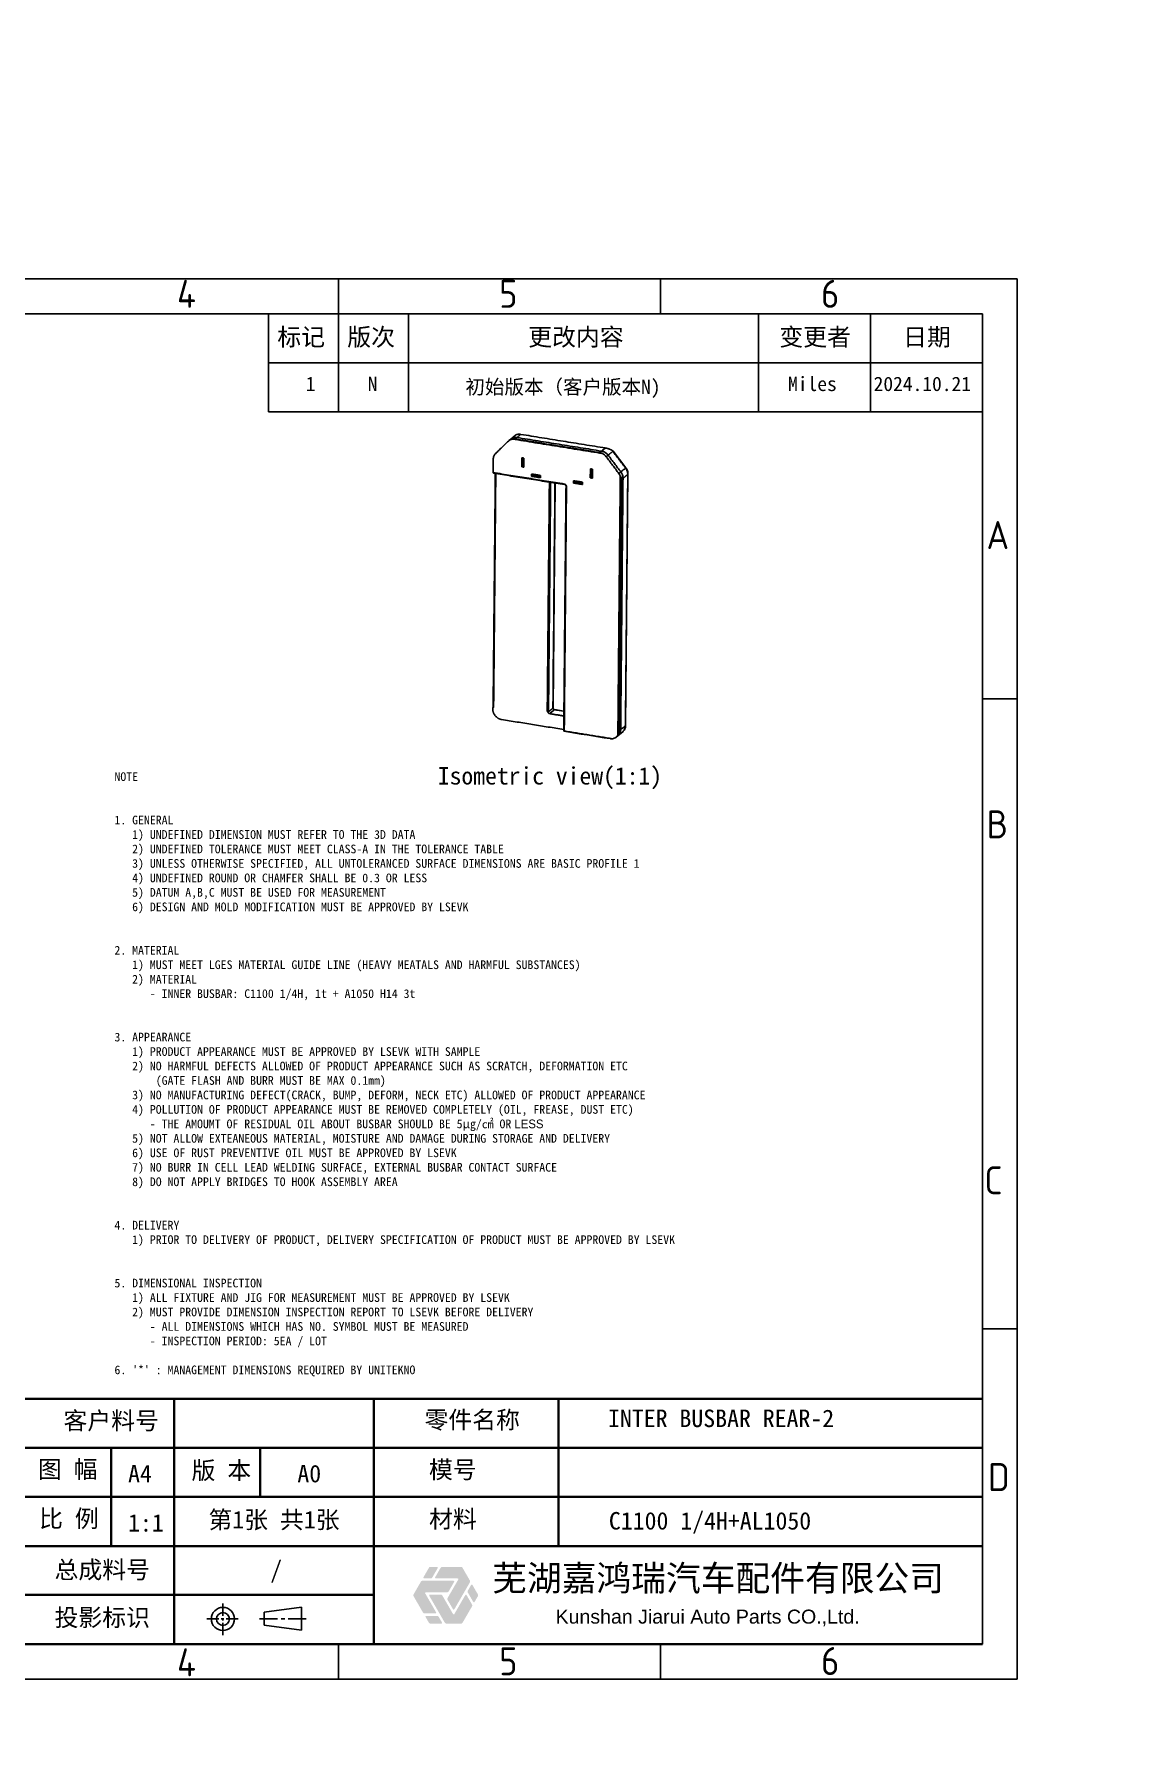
# Model space of a CAD drawing. Header units: millimetres. Extents: x -2825 to 0, y 0 to 11235.
# Drawn here: x -229.6 to 0, y 4907.2 to 5262.3 of the extents above; entities that cross this region are included whole.
import ezdxf
from ezdxf.enums import TextEntityAlignment as Align

# ---------------------------------------------------------------- set-up
doc = ezdxf.new("R2010")
doc.units = ezdxf.units.MM
doc.linetypes.add('AXES', pattern=[24, 15, -3, 3, -3])
doc.styles.add('ISO Proportional', font='isocp.shx')
doc.styles.add('仿宋', font='')
doc.styles.get('仿宋').set_extended_font_data('FangSong_GB2312')
doc.dimstyles.new('\\M+3BBE7\\M+3BABB Standard', dxfattribs={"dimscale": 20, "dimtxt": 0.18, "dimasz": 0.1, "dimexe": 0.18, "dimexo": 0.0625, "dimgap": 0.09, "dimtad": 1, "dimdec": 1, "dimzin": 0, "dimdsep": 46, "dimtxsty": 'Standard', "dimcen": 0, "dimadec": 0, "dimazin": 0, "dimtfac": 1, "dimtdec": 1, "dimtmove": 0, "dimatfit": 2, "dimfxl": 0, "dimtolj": 1, "dimtzin": 0, "dimarcsym": 0})

# ---------------------------------------------------------------- blocks, each defined once
blk = doc.blocks.new('*D8')
at = {"color": 0, "lineweight": -2}
for p, q in [((-884.83, 11228.93), (-872.23, 11228.93)), ((-844.06, 11208.64), (-872.23, 11228.93)), ((-839.52, 11205.37), (-842.44, 11207.47)), ((0, 0), (0, 0))]:
    blk.add_line(p, q, dxfattribs=at)
at = {"color": 0}
for points in [[(-842.25, 11207.74), (-842.64, 11207.2), (-844.06, 11208.64)], [(-839.71, 11205.1), (-839.32, 11205.64), (-837.9, 11204.2)]]:
    blk.add_solid(points, dxfattribs=at)
at = {"layer": 'Defpoints', "color": 0}
for p in [(-844.06, 11208.64), (-837.9, 11204.2)]:
    blk.add_point(p, dxfattribs=at)
at = {"color": 0, "insert": (-879.43, 11232.53), "char_height": 3.6, "attachment_point": 5}
blk.add_mtext('\\A1;∅7.6', dxfattribs=at)
blk = doc.blocks.new('*D9')
at = {"color": 0, "lineweight": -2}
for p, q in [((-2824.77, 11144.5), (-2812.17, 11144.5)), ((-2784, 11124.21), (-2812.17, 11144.5)), ((-2779.46, 11120.94), (-2782.38, 11123.04)), ((0, 0), (0, 0))]:
    blk.add_line(p, q, dxfattribs=at)
at = {"color": 0}
for points in [[(-2782.18, 11123.31), (-2782.57, 11122.77), (-2784, 11124.21)], [(-2779.65, 11120.67), (-2779.26, 11121.21), (-2777.83, 11119.77)]]:
    blk.add_solid(points, dxfattribs=at)
at = {"layer": 'Defpoints', "color": 0}
for p in [(-2784, 11124.21), (-2777.83, 11119.77)]:
    blk.add_point(p, dxfattribs=at)
at = {"color": 0, "insert": (-2819.37, 11148.1), "char_height": 3.6, "attachment_point": 5}
blk.add_mtext('\\A1;∅7.6', dxfattribs=at)
blk = doc.blocks.new('*D10')
at = {"color": 0, "lineweight": -2}
for p, q in [((-1174.23, 11152.07), (-1161.63, 11152.07)), ((-1133.46, 11131.78), (-1161.63, 11152.07)), ((-1128.92, 11128.51), (-1131.84, 11130.61)), ((0, 0), (0, 0))]:
    blk.add_line(p, q, dxfattribs=at)
at = {"color": 0}
for points in [[(-1131.64, 11130.88), (-1132.03, 11130.34), (-1133.46, 11131.78)], [(-1129.11, 11128.23), (-1128.72, 11128.78), (-1127.29, 11127.34)]]:
    blk.add_solid(points, dxfattribs=at)
at = {"layer": 'Defpoints', "color": 0}
for p in [(-1133.46, 11131.78), (-1127.29, 11127.34)]:
    blk.add_point(p, dxfattribs=at)
at = {"color": 0, "insert": (-1168.83, 11155.67), "char_height": 3.6, "attachment_point": 5}
blk.add_mtext('\\A1;∅7.6', dxfattribs=at)
blk = doc.blocks.new('jr')
h = blk.add_hatch(color=251)
h.dxf.hatch_style = 1
h.paths.add_polyline_path([(10.87, -6.25, 0.57735), (11, -6.47), (12.36, -6.47, 0.267949), (12.62, -6.32), (13.73, -4.4, 0.57735), (13.6, -4.17), (12.24, -4.17, 0.267949), (11.98, -4.32)])
h.paths.add_polyline_path([(14.58, -4.17, 0.267949), (14.32, -4.32), (13.21, -6.25, 0.57735), (13.34, -6.47), (17.71, -6.47, -0.57735), (17.84, -6.7), (15.69, -10.42, 0.267949), (15.69, -10.72), (16.8, -12.64, 0.57735), (17.06, -12.64), (20.19, -7.22, 0.267949), (20.19, -6.92), (18.69, -4.32, 0.267949), (18.43, -4.17)])
h = blk.add_hatch(color=128)
h.dxf.hatch_style = 1
h.paths.add_polyline_path([(15.66, -9.24, 0.267949), (15.91, -9.09), (17.02, -7.17, 0.57735), (16.89, -6.94), (10.64, -6.94, 0.267949), (10.38, -7.09), (8.88, -9.69, 0.267949), (8.88, -9.99), (10.81, -13.33, 0.267949), (11.07, -13.48), (13.28, -13.48, 0.57735), (13.41, -13.25), (11.23, -9.46, -0.57735), (11.36, -9.24)])
h.paths.add_polyline_path([(11.43, -13.95, 0.57735), (11.3, -14.17), (11.98, -15.35, 0.267949), (12.24, -15.5), (14.45, -15.5, 0.57735), (14.58, -15.28), (13.9, -14.1, 0.267949), (13.64, -13.95)])
h = blk.add_hatch(color=12)
h.dxf.hatch_style = 1
h.paths.add_polyline_path([(14.65, -9.86, 0.267949), (14.39, -9.71), (12.17, -9.71, 0.57735), (12.04, -9.94), (15.17, -15.35, 0.267949), (15.43, -15.5), (18.43, -15.5, 0.267949), (18.69, -15.35), (20.62, -12.02, 0.267949), (20.62, -11.72), (19.51, -9.8, 0.57735), (19.25, -9.8), (17.06, -13.59, -0.57735), (16.8, -13.59)])
h.paths.add_polyline_path([(20.68, -7.77, 0.57735), (20.42, -7.77), (19.74, -8.95, 0.267949), (19.74, -9.25), (20.85, -11.17, 0.57735), (21.1, -11.17), (21.79, -9.99, 0.267949), (21.79, -9.69)])
at = {"attachment_point": 1, "style": '仿宋'}
for s, insert, char_height, width in [('{\\fSimSun|b1|i0|c134|p2;\\W1.33542; \\W1;芜湖嘉鸿瑞汽车配件有限公司}', (20.01, -3.85), 5.1, 102.5247), ('{\\fArial|b0|i0|c0|p34;\\W5.07572; \\W1;Kunshan Jiarui Auto Parts CO.,Ltd.}', (31.81, -12.71), 2.8, 71.2838)]:
    blk.add_mtext(s, dxfattribs=dict(at, insert=insert, char_height=char_height, width=width))

msp = doc.modelspace()

# ---------------------------------------------------------------- linework, layer by layer
for p, q in [((-442.35, 5211.63), (-25.62, 5211.63)), ((-25.62, 5211.63), (-25.62, 4921.23)), ((-25.62, 4921.23), (-442.35, 4921.23))]:
    msp.add_line(p, q)
at = {"color": 0}
for p, q in [((-166.47, 5204.37), (-166.47, 5211.63)), ((-99.68, 5204.37), (-99.68, 5211.63)), ((-32.88, 5204.37), (-435.09, 5204.37)), ((-180.99, 5184.05), (-180.99, 5204.37)), ((-166.47, 5184.05), (-166.47, 5204.37)), ((-151.95, 5184.05), (-151.95, 5204.37)), ((-79.35, 5184.05), (-79.35, 5204.37)), ((-56.12, 5184.05), (-56.12, 5204.37)), ((-32.88, 4928.49), (-32.88, 5204.37)), ((-32.88, 5194.21), (-180.99, 5194.21)), ((-32.88, 5184.05), (-180.99, 5184.05)), ((-25.62, 5124.51), (-32.88, 5124.51)), ((-25.62, 4993.83), (-32.88, 4993.83)), ((-435.09, 4928.49), (-32.88, 4928.49)), ((-166.47, 4921.23), (-166.47, 4928.49)), ((-99.68, 4921.23), (-99.68, 4928.49))]:
    msp.add_line(p, q, dxfattribs=at)
at = {"linetype": 'Continuous'}
for p, q in [((-130.74, 5178.37), (-131.13, 5178.05)), ((-129.75, 5179.18), (-130.74, 5178.37)), ((-106.86, 5172.4), (-109.47, 5175.85)), ((-106.91, 5118.99), (-106.42, 5171.11)), ((-121.96, 5122.63), (-121.53, 5169.24)), ((-119.71, 5121.95), (-121.65, 5122.26)), ((-108.5, 5116.86), (-107.52, 5117.67)), ((-108.9, 5116.54), (-108.5, 5116.86))]:
    msp.add_line(p, q, dxfattribs=at)
at = {"color": 7, "lineweight": 35}
for p, q in [((-32.88, 4979.31), (-294.24, 4979.31)), ((-200.59, 4979.31), (-200.59, 4928.49)), ((-159.18, 4979.31), (-159.18, 4928.5)), ((-120.84, 4979.31), (-120.84, 4948.82)), ((-32.88, 4969.15), (-294.24, 4969.15)), ((-213.7, 4969.15), (-213.7, 4948.82)), ((-182.76, 4969.15), (-182.76, 4958.99)), ((-32.88, 4958.99), (-294.24, 4958.99)), ((-32.88, 4948.82), (-294.24, 4948.82)), ((-159.18, 4938.66), (-294.24, 4938.66)), ((-294.24, 4928.49), (-32.88, 4928.49))]:
    msp.add_line(p, q, dxfattribs=at)
at = {"color": 1, "linetype": 'AXES', "ltscale": 0.167602}
msp.add_line((-190.48, 4930.34), (-190.48, 4937.04), dxfattribs=at)
at = {"color": 1, "linetype": 'AXES', "ltscale": 0.167603}
msp.add_line((-193.84, 4933.69), (-187.13, 4933.69), dxfattribs=at)
at = {"color": 1, "linetype": 'AXES', "ltscale": 0.248884}
msp.add_line((-182.89, 4933.74), (-172.93, 4933.74), dxfattribs=at)
at = {"color": 7}
for p, q in [((-174.16, 4936.14), (-181.95, 4935.08)), ((-181.95, 4935.08), (-181.95, 4932.4)), ((-174.16, 4931.34), (-174.16, 4936.14)), ((-181.95, 4932.4), (-174.16, 4931.34))]:
    msp.add_line(p, q, dxfattribs=at)
for radius in [2.4, 1.34]:
    msp.add_circle((-190.48, 4933.69), radius, dxfattribs=at)
at = {"linetype": 'Continuous'}
for points, degree in [([(-133.92, 5175.34), (-131.23, 5177.96)], 1), ([(-111.73, 5175.37), (-130.43, 5178.37)], 1), ([(-129.46, 5178.69), (-129.81, 5178.4)], 1), ([(-112.26, 5175.58), (-118.11, 5176.52), (-123.96, 5177.46), (-129.81, 5178.4)], 3), ([(-129.69, 5179.22), (-129.71, 5179.21), (-129.73, 5179.19), (-129.75, 5179.18)], 3), ([(-128.67, 5179.34), (-129.46, 5178.69)], 1), ([(-129.46, 5178.69), (-111.9, 5175.87)], 1), ([(-129.46, 5178.69), (-111.9, 5175.87)], 1), ([(-111.12, 5176.52), (-128.67, 5179.34)], 1), ([(-128.46, 5174.49), (-128.48, 5172.62)], 1), ([(-128.46, 5174.49), (-128, 5174.42)], 1), ([(-128.17, 5172.65), (-128.15, 5174.52)], 1), ([(-128.02, 5172.55), (-128, 5174.42)], 1), ([(-111.9, 5175.87), (-112.02, 5175.78), (-112.14, 5175.68), (-112.26, 5175.58)], 3), ([(-111.12, 5176.52), (-111.38, 5176.31), (-111.64, 5176.09), (-111.9, 5175.87)], 3), ([(-111.12, 5176.52), (-110.76, 5176.46), (-110.36, 5176.34), (-110.01, 5176.19), (-109.71, 5176.02)], 4), ([(-110.54, 5175.03), (-110.93, 5174.7)], 1), ([(-110.93, 5174.7), (-108.3, 5171.23)], 1), ([(-109.55, 5175.83), (-110.54, 5175.03)], 1), ([(-110.54, 5175.03), (-107.9, 5171.55)], 1), ([(-110.54, 5175.03), (-107.9, 5171.55)], 1), ([(-109.55, 5175.83), (-109.6, 5175.9), (-109.65, 5175.96), (-109.71, 5176.02)], 3), ([(-106.92, 5172.36), (-109.55, 5175.83)], 1), ([(-134.4, 5174.17), (-134.42, 5171.42)], 1), ([(-134.42, 5171.42), (-134.34, 5171.3)], 1), ([(-119.63, 5169.05), (-134.42, 5171.42)], 1), ([(-133.95, 5171.11), (-134.4, 5122.96)], 1), ([(-119.55, 5168.93), (-134.34, 5171.3)], 1), ([(-134.3, 5122.86), (-133.85, 5171.01)], 1), ([(-133.95, 5171.11), (-133.85, 5171.01)], 1), ([(-128.17, 5172.65), (-128.48, 5172.62)], 1), ([(-128.02, 5172.55), (-128.48, 5172.62)], 1), ([(-128.02, 5172.55), (-128.17, 5172.65)], 1), ([(-126.34, 5170.95), (-126.42, 5171.12)], 1), ([(-126.42, 5171.12), (-126.42, 5170.65)], 1), ([(-124.58, 5170.83), (-126.42, 5171.12)], 1), ([(-126.42, 5170.65), (-126.34, 5170.95)], 1), ([(-124.51, 5170.66), (-126.34, 5170.95)], 1), ([(-124.59, 5170.36), (-124.58, 5170.83)], 1), ([(-114.22, 5172.21), (-114.24, 5170.34)], 1), ([(-114.22, 5172.21), (-113.76, 5172.13)], 1), ([(-113.93, 5170.37), (-113.91, 5172.24)], 1), ([(-113.78, 5170.26), (-113.76, 5172.13)], 1), ([(-108.52, 5117.01), (-108.02, 5170.76)], 1), ([(-107.9, 5171.55), (-108.03, 5171.44), (-108.17, 5171.34), (-108.3, 5171.23)], 3), ([(-107.77, 5169.98), (-107.76, 5170.19), (-107.81, 5170.41), (-107.9, 5170.59), (-108.02, 5170.76)], 4), ([(-106.92, 5172.36), (-107.24, 5172.09), (-107.57, 5171.82), (-107.9, 5171.55)], 3), ([(-106.46, 5171.04), (-107.45, 5170.23)], 1), ([(-106.95, 5118.92), (-106.46, 5171.04)], 1), ([(-126.42, 5170.65), (-124.59, 5170.36)], 1), ([(-122.73, 5169.23), (-123.17, 5122.01)], 1), ([(-122.47, 5169.27), (-122.91, 5122.05)], 1), ([(-122.73, 5169.23), (-122.47, 5169.27)], 1), ([(-121.57, 5169.25), (-121.71, 5153.69), (-121.86, 5138.12), (-122, 5122.56)], 3), ([(-119.75, 5117.83), (-119.28, 5168.6)], 1), ([(-119.64, 5117.83), (-119.18, 5168.51)], 1), ([(-119.55, 5168.93), (-119.63, 5169.05)], 1), ([(-119.28, 5168.6), (-119.24, 5168.57), (-119.21, 5168.54), (-119.18, 5168.51)], 3), ([(-117.69, 5169.72), (-117.7, 5169.25)], 1), ([(-117.7, 5169.25), (-117.61, 5169.55)], 1), ([(-117.7, 5169.25), (-115.86, 5168.96)], 1), ([(-117.61, 5169.55), (-117.69, 5169.72)], 1), ([(-115.85, 5169.43), (-117.69, 5169.72)], 1), ([(-117.61, 5169.55), (-115.78, 5169.26)], 1), ([(-115.86, 5168.96), (-115.85, 5169.43)], 1), ([(-113.93, 5170.37), (-114.24, 5170.34)], 1), ([(-113.78, 5170.26), (-114.24, 5170.34)], 1), ([(-113.78, 5170.26), (-113.93, 5170.37)], 1), ([(-108.25, 5117.86), (-107.77, 5169.98)], 1), ([(-107.93, 5118.12), (-107.45, 5170.23)], 1), ([(-107.93, 5118.12), (-107.45, 5170.23)], 1), ([(-107.45, 5170.23), (-107.77, 5169.98)], 1), ([(-134.48, 5122.61), (-134.48, 5122.38)], 1), ([(-134.3, 5122.86), (-134.4, 5122.96)], 1), ([(-122.91, 5122.05), (-123.17, 5122.01)], 1), ([(-122.96, 5121.78), (-122, 5122.56)], 1), ([(-122.91, 5122.05), (-122.91, 5121.96), (-122.93, 5121.85), (-122.96, 5121.78)], 3), ([(-122.72, 5121.43), (-122.39, 5121.69), (-122.06, 5121.96), (-121.73, 5122.23)], 3), ([(-119.68, 5120.94), (-122.72, 5121.43)], 1), ([(-121.73, 5122.23), (-121.06, 5122.12), (-120.38, 5122.02), (-119.71, 5121.91)], 3), ([(-119.75, 5118.14), (-132.66, 5120.21)], 1), ([(-119.75, 5117.83), (-119.7, 5117.78)], 1), ([(-119.7, 5117.78), (-116.51, 5117.27), (-113.33, 5116.76), (-110.14, 5116.25)], 3), ([(-119.64, 5117.83), (-109.61, 5116.22)], 1), ([(-108.52, 5117.01), (-108.39, 5117.2), (-108.3, 5117.42), (-108.25, 5117.64), (-108.25, 5117.86)], 4), ([(-107.93, 5118.12), (-108.04, 5118.03), (-108.14, 5117.95), (-108.25, 5117.86)], 3), ([(-106.95, 5118.92), (-107.27, 5118.65), (-107.6, 5118.39), (-107.93, 5118.12)], 3)]:
    msp.add_open_spline(points, degree=degree, dxfattribs=at)
for points, degree, knots in [([(-131.23, 5177.96), (-131.12, 5178.07), (-131, 5178.15), (-130.73, 5178.29), (-130.58, 5178.34), (-130.43, 5178.37)], 3, [0, 0, 0, 0, 0.5, 0.5, 1, 1, 1, 1]), ([(-129.46, 5178.69), (-129.59, 5178.71), (-129.71, 5178.72), (-129.97, 5178.7), (-130.09, 5178.68), (-130.33, 5178.61), (-130.44, 5178.56), (-130.61, 5178.46), (-130.68, 5178.42), (-130.74, 5178.37)], 3, [0, 0, 0, 0, 0.274363, 0.274363, 0.548725, 0.548725, 0.823088, 0.823088, 1, 1, 1, 1]), ([(-129.81, 5178.4), (-129.82, 5178.4), (-129.85, 5178.4), (-129.89, 5178.4), (-129.93, 5178.41), (-129.98, 5178.41), (-130.05, 5178.41), (-130.13, 5178.4), (-130.2, 5178.4), (-130.27, 5178.39), (-130.32, 5178.38), (-130.35, 5178.38), (-130.39, 5178.37), (-130.41, 5178.37), (-130.43, 5178.37)], 3, [0, 0, 0, 0, 0.062471, 0.124908, 0.187332, 0.249769, 0.374729, 0.499801, 0.624938, 0.750039, 0.812557, 0.875048, 0.937521, 1, 1, 1, 1]), ([(-128.67, 5179.34), (-128.68, 5179.34), (-128.71, 5179.34), (-128.75, 5179.35), (-128.8, 5179.35), (-128.85, 5179.36), (-128.92, 5179.37), (-129.03, 5179.37), (-129.16, 5179.37), (-129.29, 5179.36), (-129.42, 5179.34), (-129.51, 5179.31), (-129.57, 5179.29), (-129.61, 5179.27), (-129.65, 5179.25), (-129.68, 5179.23), (-129.69, 5179.22)], 3, [0, 0, 0, 0, 0.031246, 0.062492, 0.093741, 0.124992, 0.187489, 0.249992, 0.374932, 0.499863, 0.624813, 0.749822, 0.812371, 0.874929, 0.937481, 1, 1, 1, 1]), ([(-134.4, 5174.17), (-134.4, 5174.28), (-134.38, 5174.4), (-134.34, 5174.61), (-134.31, 5174.72), (-134.23, 5174.92), (-134.18, 5175.01), (-134.06, 5175.19), (-134, 5175.27), (-133.92, 5175.34)], 3, [0, 0, 0, 0, 0.25, 0.25, 0.5, 0.5, 0.75, 0.75, 1, 1, 1, 1]), ([(-111.73, 5175.37), (-111.73, 5175.37), (-111.75, 5175.38), (-111.77, 5175.39), (-111.8, 5175.4), (-111.83, 5175.42), (-111.88, 5175.44), (-111.93, 5175.47), (-112, 5175.49), (-112.06, 5175.52), (-112.13, 5175.55), (-112.19, 5175.57), (-112.24, 5175.58), (-112.26, 5175.58)], 3, [0, 0, 0, 0, 0.041657, 0.083306, 0.124957, 0.187449, 0.249967, 0.375069, 0.500207, 0.62528, 0.750241, 0.875097, 1, 1, 1, 1]), ([(-110.54, 5175.03), (-110.62, 5175.14), (-110.72, 5175.24), (-110.92, 5175.43), (-111.04, 5175.52), (-111.27, 5175.66), (-111.39, 5175.72), (-111.65, 5175.82), (-111.78, 5175.85), (-111.9, 5175.87)], 3, [0, 0, 0, 0, 0.25, 0.25, 0.5, 0.5, 0.75, 0.75, 1, 1, 1, 1]), ([(-110.54, 5175.03), (-110.62, 5175.13), (-110.71, 5175.24), (-110.8, 5175.33), (-111.06, 5175.55), (-111.35, 5175.71), (-111.53, 5175.79), (-111.72, 5175.85), (-111.9, 5175.87)], 5, [0, 0, 0, 0, 0, 0, 0.400002, 0.400002, 0.400002, 1, 1, 1, 1, 1, 1]), ([(-111.73, 5175.37), (-111.57, 5175.29), (-111.43, 5175.2), (-111.16, 5174.97), (-111.04, 5174.84), (-110.93, 5174.7)], 3, [0, 0, 0, 0, 0.5, 0.5, 1, 1, 1, 1]), ([(-109.5, 5175.88), (-109.5, 5175.88), (-109.5, 5175.88), (-109.51, 5175.89), (-109.51, 5175.89), (-109.52, 5175.9), (-109.53, 5175.9), (-109.54, 5175.91), (-109.56, 5175.93), (-109.59, 5175.95), (-109.62, 5175.97), (-109.64, 5175.98), (-109.66, 5175.99), (-109.68, 5176), (-109.69, 5176.01), (-109.7, 5176.02), (-109.71, 5176.02)], 3, [0, 0, 0, 0, 0.030279, 0.060617, 0.091017, 0.121481, 0.182607, 0.244009, 0.367647, 0.4924, 0.618182, 0.744846, 0.808453, 0.872203, 0.936063, 1, 1, 1, 1]), ([(-109.55, 5175.83), (-109.54, 5175.84), (-109.53, 5175.85), (-109.51, 5175.87), (-109.5, 5175.87), (-109.5, 5175.88)], 3, [0, 0, 0, 0, 0.5, 0.5, 1, 1, 1, 1]), ([(-109.47, 5175.84), (-109.47, 5175.84), (-109.47, 5175.85), (-109.48, 5175.85), (-109.49, 5175.87), (-109.5, 5175.87), (-109.5, 5175.88)], 3, [0, 0, 0, 0, 0.048155, 0.366514, 0.683641, 1, 1, 1, 1]), ([(-133.95, 5171.11), (-133.95, 5171.14), (-133.96, 5171.17), (-133.96, 5171.2), (-133.97, 5171.24), (-133.98, 5171.28), (-133.99, 5171.29), (-133.99, 5171.3), (-134, 5171.31)], 5, [0, 0, 0, 0, 0, 0, 0.600049, 0.600049, 0.600049, 1, 1, 1, 1, 1, 1]), ([(-133.85, 5171.01), (-133.85, 5171.02), (-133.85, 5171.03), (-133.85, 5171.06), (-133.86, 5171.09), (-133.87, 5171.13), (-133.88, 5171.16), (-133.9, 5171.2), (-133.92, 5171.23), (-133.94, 5171.25), (-133.95, 5171.26), (-133.96, 5171.27)], 3, [0, 0, 0, 0, 0.068253, 0.136574, 0.273774, 0.411249, 0.547989, 0.681936, 0.815552, 0.947633, 1, 1, 1, 1]), ([(-108.3, 5171.23), (-108.24, 5171.16), (-108.19, 5171.08), (-108.1, 5170.92), (-108.06, 5170.84), (-108.02, 5170.76)], 3, [0, 0, 0, 0, 0.5, 0.5, 1, 1, 1, 1]), ([(-107.45, 5170.23), (-107.45, 5170.35), (-107.46, 5170.46), (-107.5, 5170.69), (-107.53, 5170.81), (-107.6, 5171.03), (-107.65, 5171.14), (-107.76, 5171.35), (-107.83, 5171.45), (-107.9, 5171.55)], 3, [0, 0, 0, 0, 0.25, 0.25, 0.5, 0.5, 0.75, 0.75, 1, 1, 1, 1]), ([(-107.45, 5170.23), (-107.45, 5170.29), (-107.45, 5170.34), (-107.45, 5170.4), (-107.48, 5170.67), (-107.56, 5170.95), (-107.65, 5171.16), (-107.76, 5171.37), (-107.9, 5171.55)], 5, [0, 0, 0, 0, 0, 0, 0.199933, 0.199933, 0.199933, 1, 1, 1, 1, 1, 1]), ([(-106.92, 5172.36), (-106.9, 5172.37), (-106.89, 5172.38), (-106.88, 5172.39), (-106.87, 5172.4), (-106.86, 5172.4), (-106.86, 5172.4), (-106.86, 5172.4)], 3, [0, 0, 0, 0, 0.368046, 0.368046, 0.736092, 0.736092, 1, 1, 1, 1]), ([(-106.46, 5171.04), (-106.46, 5171.15), (-106.47, 5171.27), (-106.51, 5171.5), (-106.54, 5171.61), (-106.62, 5171.84), (-106.66, 5171.95), (-106.78, 5172.16), (-106.84, 5172.26), (-106.92, 5172.36)], 3, [0, 0, 0, 0, 0.25, 0.25, 0.5, 0.5, 0.75, 0.75, 1, 1, 1, 1]), ([(-106.42, 5171.11), (-106.42, 5171.19), (-106.43, 5171.42), (-106.52, 5171.79), (-106.68, 5172.14), (-106.81, 5172.33), (-106.86, 5172.4)], 3, [0, 0, 0, 0, 0.185017, 0.49581, 0.808592, 1, 1, 1, 1]), ([(-106.46, 5171.04), (-106.45, 5171.05), (-106.44, 5171.06), (-106.43, 5171.08), (-106.42, 5171.1), (-106.42, 5171.11), (-106.42, 5171.11), (-106.42, 5171.11)], 3, [0, 0, 0, 0, 0.488194, 0.488194, 0.976388, 0.976388, 1, 1, 1, 1]), ([(-122.73, 5169.23), (-122.73, 5169.26), (-122.73, 5169.29), (-122.72, 5169.32), (-122.7, 5169.37), (-122.67, 5169.41), (-122.65, 5169.43), (-122.62, 5169.46), (-122.58, 5169.47), (-122.57, 5169.48), (-122.56, 5169.48), (-122.54, 5169.48)], 5, [0, 0, 0, 0, 0, 0, 0.4054, 0.4054, 0.4054, 0.803876, 0.803876, 0.803876, 1, 1, 1, 1, 1, 1]), ([(-122.47, 5169.27), (-122.47, 5169.27), (-122.47, 5169.27), (-122.47, 5169.28), (-122.47, 5169.29), (-122.47, 5169.3), (-122.47, 5169.31), (-122.47, 5169.34), (-122.48, 5169.36), (-122.48, 5169.39), (-122.49, 5169.41), (-122.49, 5169.43), (-122.5, 5169.44), (-122.5, 5169.45), (-122.51, 5169.46), (-122.51, 5169.46), (-122.51, 5169.46)], 3, [0, 0, 0, 0, 0.03143, 0.062915, 0.094461, 0.126062, 0.189401, 0.25292, 0.380191, 0.507341, 0.633648, 0.758329, 0.819843, 0.880674, 0.940749, 1, 1, 1, 1]), ([(-119.18, 5168.51), (-119.17, 5168.54), (-119.18, 5168.57), (-119.19, 5168.63), (-119.2, 5168.66), (-119.22, 5168.72), (-119.23, 5168.75), (-119.27, 5168.81), (-119.29, 5168.84), (-119.33, 5168.89), (-119.35, 5168.91), (-119.4, 5168.95), (-119.43, 5168.97), (-119.48, 5169), (-119.51, 5169.02), (-119.57, 5169.04), (-119.6, 5169.05), (-119.63, 5169.05)], 3, [0, 0, 0, 0, 0.125, 0.125, 0.25, 0.25, 0.375, 0.375, 0.5, 0.5, 0.625, 0.625, 0.75, 0.75, 0.875, 0.875, 1, 1, 1, 1]), ([(-119.28, 5168.6), (-119.28, 5168.64), (-119.29, 5168.68), (-119.31, 5168.75), (-119.33, 5168.78), (-119.38, 5168.84), (-119.41, 5168.87), (-119.48, 5168.91), (-119.52, 5168.92), (-119.55, 5168.93)], 3, [0, 0, 0, 0, 0.25, 0.25, 0.5, 0.5, 0.75, 0.75, 1, 1, 1, 1]), ([(-134.3, 5122.86), (-134.3, 5122.83), (-134.3, 5122.8), (-134.31, 5122.78), (-134.33, 5122.72), (-134.36, 5122.68), (-134.38, 5122.66), (-134.41, 5122.64), (-134.45, 5122.62), (-134.46, 5122.62), (-134.47, 5122.61), (-134.48, 5122.61)], 5, [0, 0, 0, 0, 0, 0, 0.406505, 0.406505, 0.406505, 0.805497, 0.805497, 0.805497, 1, 1, 1, 1, 1, 1]), ([(-134.45, 5122.68), (-134.45, 5122.68), (-134.45, 5122.67), (-134.46, 5122.66), (-134.46, 5122.64), (-134.47, 5122.63), (-134.48, 5122.62), (-134.48, 5122.61)], 3, [0, 0, 0, 0, 0.124976, 0.250023, 0.500212, 0.7485, 1, 1, 1, 1]), ([(-134.4, 5122.96), (-134.4, 5122.95), (-134.4, 5122.94), (-134.4, 5122.91), (-134.41, 5122.87), (-134.41, 5122.83), (-134.42, 5122.79), (-134.43, 5122.76), (-134.43, 5122.73), (-134.44, 5122.71), (-134.45, 5122.69), (-134.45, 5122.68)], 3, [0, 0, 0, 0, 0.075387, 0.150933, 0.302617, 0.453528, 0.602264, 0.701094, 0.800667, 0.900475, 1, 1, 1, 1]), ([(-123.17, 5122.01), (-123.17, 5122.01), (-123.17, 5121.99), (-123.17, 5121.98), (-123.17, 5121.96), (-123.16, 5121.93), (-123.15, 5121.9), (-123.14, 5121.86), (-123.12, 5121.83), (-123.1, 5121.8), (-123.07, 5121.77), (-123.05, 5121.74), (-123.02, 5121.72), (-123, 5121.71), (-122.99, 5121.7), (-122.99, 5121.7)], 3, [0, 0, 0, 0, 0.050965, 0.1021, 0.153457, 0.204955, 0.307831, 0.409987, 0.510469, 0.611004, 0.71091, 0.809491, 0.905204, 0.952809, 1, 1, 1, 1]), ([(-122.96, 5121.78), (-122.96, 5121.77), (-122.96, 5121.77), (-122.96, 5121.76), (-122.96, 5121.76), (-122.97, 5121.75), (-122.97, 5121.74), (-122.97, 5121.73), (-122.98, 5121.72), (-122.98, 5121.71), (-122.98, 5121.7), (-122.99, 5121.7)], 3, [0, 0, 0, 0, 0.083991, 0.167916, 0.251757, 0.37732, 0.502596, 0.627535, 0.752097, 0.876254, 1, 1, 1, 1]), ([(-122.99, 5121.7), (-122.98, 5121.67), (-122.97, 5121.64), (-122.94, 5121.57), (-122.92, 5121.54), (-122.87, 5121.49), (-122.84, 5121.47), (-122.78, 5121.44), (-122.75, 5121.43), (-122.72, 5121.43)], 3, [0, 0, 0, 0, 0.25, 0.25, 0.5, 0.5, 0.75, 0.75, 1, 1, 1, 1]), ([(-121.96, 5122.63), (-121.96, 5122.62), (-121.96, 5122.62), (-121.96, 5122.61), (-121.97, 5122.6), (-121.98, 5122.58), (-121.99, 5122.57), (-122, 5122.56)], 3, [0, 0, 0, 0, 0.023557, 0.023557, 0.511779, 0.511779, 1, 1, 1, 1]), ([(-122, 5122.56), (-122, 5122.52), (-122, 5122.48), (-121.97, 5122.41), (-121.95, 5122.37), (-121.9, 5122.31), (-121.87, 5122.29), (-121.8, 5122.25), (-121.77, 5122.24), (-121.73, 5122.23)], 3, [0, 0, 0, 0, 0.25, 0.25, 0.5, 0.5, 0.75, 0.75, 1, 1, 1, 1]), ([(-121.65, 5122.26), (-121.67, 5122.26), (-121.71, 5122.27), (-121.78, 5122.3), (-121.86, 5122.37), (-121.92, 5122.45), (-121.95, 5122.55), (-121.96, 5122.6), (-121.96, 5122.63)], 3, [0, 0, 0, 0, 0.11748, 0.2881, 0.466, 0.638281, 0.810085, 1, 1, 1, 1]), ([(-121.65, 5122.26), (-121.67, 5122.26), (-121.68, 5122.26), (-121.7, 5122.25), (-121.72, 5122.24), (-121.73, 5122.23)], 3, [0, 0, 0, 0, 0.49774, 0.49774, 1, 1, 1, 1]), ([(-119.64, 5117.83), (-119.64, 5117.83), (-119.64, 5117.82), (-119.65, 5117.81), (-119.65, 5117.8), (-119.65, 5117.79), (-119.66, 5117.78), (-119.66, 5117.78), (-119.67, 5117.77), (-119.67, 5117.77), (-119.68, 5117.77), (-119.69, 5117.78), (-119.69, 5117.78), (-119.7, 5117.78), (-119.7, 5117.78)], 3, [0, 0, 0, 0, 0.064324, 0.129045, 0.194016, 0.258779, 0.359366, 0.461069, 0.562626, 0.663011, 0.74729, 0.831591, 0.915824, 1, 1, 1, 1]), ([(-108.5, 5116.86), (-108.5, 5116.87), (-108.49, 5116.88), (-108.4, 5116.95), (-108.32, 5117.04), (-108.18, 5117.22), (-108.13, 5117.32), (-108.03, 5117.53), (-108, 5117.64), (-107.95, 5117.87), (-107.93, 5117.99), (-107.93, 5118.12)], 3, [0, 0, 0, 0, 0.019698, 0.019698, 0.264774, 0.264774, 0.509849, 0.509849, 0.754925, 0.754925, 1, 1, 1, 1]), ([(-107.59, 5117.61), (-107.53, 5117.66), (-107.36, 5117.8), (-107.15, 5118.07), (-106.98, 5118.44), (-106.91, 5118.76), (-106.91, 5118.94), (-106.91, 5118.99)], 3, [0, 0, 0, 0, 0.157649, 0.40803, 0.658113, 0.909384, 1, 1, 1, 1]), ([(-107.52, 5117.67), (-107.44, 5117.73), (-107.38, 5117.8), (-107.24, 5117.96), (-107.17, 5118.07), (-107.06, 5118.29), (-107.02, 5118.41), (-106.96, 5118.66), (-106.95, 5118.79), (-106.95, 5118.92)], 3, [0, 0, 0, 0, 0.2069, 0.2069, 0.471267, 0.471267, 0.735633, 0.735633, 1, 1, 1, 1]), ([(-106.95, 5118.92), (-106.93, 5118.93), (-106.92, 5118.95), (-106.91, 5118.97), (-106.91, 5118.98), (-106.91, 5118.99), (-106.91, 5118.99), (-106.91, 5118.99)], 3, [0, 0, 0, 0, 0.488221, 0.488221, 0.976443, 0.976443, 1, 1, 1, 1]), ([(-110.14, 5116.25), (-110.13, 5116.25), (-110.11, 5116.24), (-110.08, 5116.24), (-110.04, 5116.23), (-110, 5116.22), (-109.95, 5116.21), (-109.88, 5116.21), (-109.81, 5116.2), (-109.76, 5116.2), (-109.71, 5116.21), (-109.68, 5116.21), (-109.64, 5116.22), (-109.62, 5116.22), (-109.61, 5116.22)], 3, [0, 0, 0, 0, 0.062471, 0.124907, 0.187332, 0.249768, 0.374727, 0.499799, 0.624936, 0.750038, 0.812557, 0.875048, 0.937521, 1, 1, 1, 1]), ([(-108.52, 5117.01), (-108.57, 5116.91), (-108.64, 5116.81), (-108.79, 5116.63), (-108.87, 5116.56), (-109.06, 5116.42), (-109.16, 5116.36), (-109.38, 5116.27), (-109.49, 5116.24), (-109.61, 5116.22)], 3, [0, 0, 0, 0, 0.25, 0.25, 0.5, 0.5, 0.75, 0.75, 1, 1, 1, 1])]:
    msp.add_open_spline(points, degree=degree, knots=knots, dxfattribs=at)
for points, weights in [([(-129.46, 5178.69), (-130.2, 5178.81), (-130.74, 5178.37)], [1, 0.920208398332, 0.985510319659]), ([(-134.48, 5122.38), (-134.5, 5120.51), (-132.66, 5120.21)], [1, 0.707106781187, 1])]:
    msp.add_rational_spline(points, weights, degree=2, dxfattribs=at)
msp.add_rational_spline([(-108.5, 5116.86), (-108.49, 5116.87), (-108.48, 5116.88), (-107.94, 5117.34), (-107.93, 5118.12)], [0.996929386426, 0.998432411026, 1, 0.923879532507, 1], degree=2, knots=[0, 0, 0, 0.020178, 0.020178, 1, 1, 1], dxfattribs=at)

# ---------------------------------------------------------------- block references
at = {"lineweight": 18, "xscale": 1.036697711772204, "yscale": 1.036697711772204, "zscale": 1.036697711772204}
msp.add_blockref('jr', (-160.14, 4948.8), dxfattribs=at)

# ---------------------------------------------------------------- texts
at = {"color": 0, "style": 'ISO Proportional'}
for s, p in [('4', (-198.04, 5208.49)), ('5', (-131.25, 5208.49)), ('6', (-64.46, 5208.49)), ('A', (-29.67, 5158.46)), ('B', (-29.77, 5098.47)), ('C', (-30.57, 5024.67)), ('D', (-29.46, 4963.11)), ('4', (-198.04, 4924.7)), ('5', (-131.25, 4924.91)), ('6', (-64.46, 4924.96))]:
    msp.add_text(s, height=5.81, dxfattribs=at).set_placement(p, align=Align.MIDDLE)
at = {"char_height": 3.63, "width": 98.5767, "attachment_point": 1, "style": '仿宋'}
for s, insert in [('{\\fSimSun|b0|i0|c134|p2;标记}', (-179.19, 5201.36)), ('{\\fSimSun|b0|i0|c134|p2;版次}', (-164.67, 5201.36)), ('{\\fSimSun|b0|i0|c134|p2;更改内容}', (-127.12, 5201.36)), ('{\\fSimSun|b0|i0|c134|p2;变更者}', (-75.01, 5201.36)), ('{\\fSimSun|b0|i0|c134|p2;日期}', (-49.33, 5201.36))]:
    msp.add_mtext(s, dxfattribs=dict(at, insert=insert))
at = {"char_height": 2.97, "attachment_point": 1}
for s, width, insert in [('1', 6.284, (-173.3, 5191.3)), ('N', 6.284, (-160.43, 5191.3)), ('{\\fSimSun|b0|i0|c134|p2;初始版本（客户版本}N)', 86.7375, (-140.16, 5190.67)), ('Miles', 6.284, (-73.19, 5191.3)), ('2024.10.21', 6.284, (-55.44, 5191.3))]:
    msp.add_mtext_dynamic_manual_height_columns(s, width=width, gutter_width=12.5, heights=[0], dxfattribs=dict(at, insert=insert))
at = {"attachment_point": 1}
for s, insert, char_height, width in [('Isometric view(1:1)', (-145.88, 5110.33), 3.6, 61.2788), ("NOTE\\P\\P\\P1. GENERAL\\P   1) UNDEFINED DIMENSION MUST REFER TO THE 3D DATA   \\P   2) UNDEFINED TOLERANCE MUST MEET CLASS-A IN THE TOLERANCE TABLE\\P   3) UNLESS OTHERWISE SPECIFIED, ALL UNTOLERANCED SURFACE DIMENSIONS ARE BASIC PROFILE 1\\P   4) UNDEFINED ROUND OR CHAMFER SHALL BE 0.3 OR LESS\\P   5) DATUM A,B,C MUST BE USED FOR MEASUREMENT\\P   6) DESIGN AND MOLD MODIFICATION MUST BE APPROVED BY LSEVK\\P\\P\\P2. MATERIAL\\P   1) MUST MEET LGES MATERIAL GUIDE LINE (HEAVY MEATALS AND HARMFUL SUBSTANCES)\\P   2) MATERIAL\\P      - INNER BUSBAR: C1100 1/4H, 1t + A1050 H14 3t\\P\\P\\P3. APPEARANCE\\P   1) PRODUCT APPEARANCE MUST BE APPROVED BY LSEVK WITH SAMPLE\\P   2) NO HARMFUL DEFECTS ALLOWED OF PRODUCT APPEARANCE SUCH AS SCRATCH, DEFORMATION ETC \\P       (GATE FLASH AND BURR MUST BE MAX 0.1mm)\\P   3) NO MANUFACTURING DEFECT(CRACK, BUMP, DEFORM, NECK ETC) ALLOWED OF PRODUCT APPEARANCE \\P   4) POLLUTION OF PRODUCT APPEARANCE MUST BE REMOVED COMPLETELY (OIL, FREASE, DUST ETC)\\P      - THE AMOUMT OF RESIDUAL OIL ABOUT BUSBAR SHOULD BE 5µg/{\\fMS PGothic|b0|i0|c128|p34;㎠} OR{\\f굴림|b0|i0|c129|p2; LESS\\P}   5) NOT ALLOW EXTEANEOUS MATERIAL, MOISTURE AND DAMAGE DURING STORAGE AND DELIVERY\\P   6) USE OF RUST PREVENTIVE OIL MUST BE APPROVED BY LSEVK\\P   7) NO BURR IN CELL LEAD WELDING SURFACE, EXTERNAL BUSBAR CONTACT SURFACE\\P   8) DO NOT APPLY BRIDGES TO HOOK ASSEMBLY AREA\\P\\P\\P4. DELIVERY\\P   1) PRIOR TO DELIVERY OF PRODUCT, DELIVERY SPECIFICATION OF PRODUCT MUST BE APPROVED BY LSEVK\\P\\P\\P5. DIMENSIONAL INSPECTION\\P   1) ALL FIXTURE AND JIG FOR MEASUREMENT MUST BE APPROVED BY LSEVK\\P   2) MUST PROVIDE DIMENSION INSPECTION REPORT TO LSEVK BEFORE DELIVERY\\P      - ALL DIMENSIONS WHICH HAS NO. SYMBOL MUST BE MEASURED\\P      - INSPECTION PERIOD: 5EA / LOT\\P\\P6. '*' : MANAGEMENT DIMENSIONS REQUIRED BY UNITEKNO", (-212.99, 5109.27), 1.8, 270.3333)]:
    msp.add_mtext(s, dxfattribs=dict(at, insert=insert, char_height=char_height, width=width))
at = {"lineweight": 18, "char_height": 3.63, "attachment_point": 1}
for s, width, gutter_width, insert in [('{\\fSimSun|b0|i0|c134|p2;客户料号}', 22.9812, 1, (-223.57, 4976.63)), ('{\\fSimSun|b0|i0|c134|p2;零件名称}', 23.1468, 1, (-148.65, 4976.8)), ('{\\fSimSun|b0|i0|c0|p2;INTER BUSBAR R\\fSimSun|b0|i0|c134|p2;EAR\\fSimSun|b0|i0|c0|p2;-2}', 53.1876, 1, (-110.55, 4977.11)), ('{\\fSTSong|b0|i0|c134|p2;图 \\fSimSun|b0|i0|c134|p2;幅}', 15.1935, 1, (-228.89, 4966.56)), ('{\\fSimSun|b0|i0|c134|p2;A4}', 12.3929, 1, (-210.16, 4965.65)), ('{\\fSimSun|b0|i0|c134|p2;版 \\fSTSong|b0|i0|c134|p2;本}', 14.2287, 1, (-196.99, 4966.31)), ('{\\fSimSun|b0|i0|c134|p2;A0}', 12.3929, 1, (-175.03, 4965.65)), ('{\\fSimSun|b0|i0|c134|p2;模号}', 13.4526, 1, (-147.72, 4966.48)), ('{\\fSTFangsong|b0|i0|c134|p2;比 例}', 14.9349, 1, (-228.63, 4956.33)), ('{\\fSimSun|b0|i0|c134|p2;1:1}', 12.3929, 1, (-210.16, 4955.43)), ('{\\fSTSong|b0|i0|c134|p2;第1张 共1张}', 34.3104, 1, (-193.49, 4956.09)), ('{\\fSimSun|b0|i0|c134|p2;材料}', 13.3628, 1, (-147.7, 4956.26)), ('\\A1;{\\fSimSun|b0|i0|c0|p2;C1100 1/4H+AL1050}', 49.6848, 12.5, (-110.38, 4955.86)), ('{\\fSimSun|b0|i0|c134|p2;总成料号}', 22.7199, 1, (-225.42, 4945.71)), ('{\\fSimSun|b0|i0|c134|p2;/}', 14.6092, 1, (-180.66, 4945.71)), ('{\\fSimSun|b0|i0|c134|p2;投影标识}', 24.8278, 1, (-225.42, 4935.81))]:
    msp.add_mtext_dynamic_manual_height_columns(s, width=width, gutter_width=gutter_width, heights=[0], dxfattribs=dict(at, insert=insert))

# ---------------------------------------------------------------- dimensions: what is measured, and where the dimension line sits
for p1, p2, picture, middle in [((-837.9, 11204.2), (-844.06, 11208.64), '*D8', (-879.43, 11228.93)), ((-1127.29, 11127.34), (-1133.46, 11131.78), '*D10', (-1168.83, 11152.07)), ((-2777.83, 11119.77), (-2784, 11124.21), '*D9', (-2819.37, 11144.5))]:
    dim = msp.add_diameter_dim_2p(p1=p1, p2=p2, dimstyle='\\M+3BBE7\\M+3BABB Standard', override={"dimtoh": 1, "dimdec": 1})
    dim.commit()
    dim.dimension.update_dxf_attribs({"geometry": picture, "text_midpoint": middle, "dimtype": 163})

doc.saveas('drawing.dxf')
